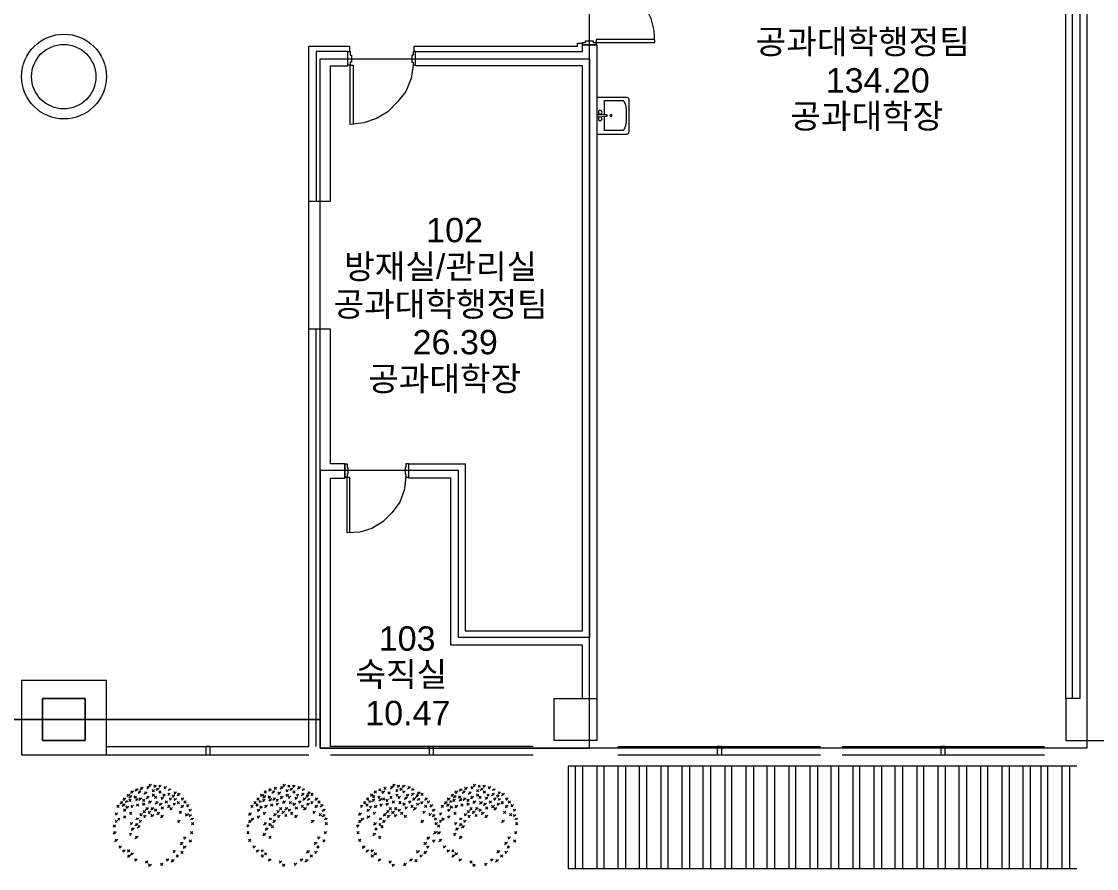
# Model space of a CAD drawing. Header units: millimetres. Extents: x -2246 to 101218, y 0 to 66109.
# Drawn here: x 75471 to 90605, y 14710 to 26635 of the extents above; entities that cross this region are included whole.
import ezdxf

# ---------------------------------------------------------------- set-up
doc = ezdxf.new("R2010")
doc.units = ezdxf.units.MM
doc.layers.add('PDF_문자', color=7, linetype='Continuous')
doc.layers.add('PDF_형상', color=7, linetype='Continuous')
doc.styles.add('PDF 맑은고딕', font='Arial.ttf')

msp = doc.modelspace()

# ---------------------------------------------------------------- linework, layer by layer
at = {"layer": 'PDF_형상', "lineweight": 5}
for points in [[(25061, 49219), (66868, 49219), (76242, 49219), (78572, 49219), (90467, 49219), (90467, 37514), (90467, 16404), (83466, 16404), (79674, 16404), (79674, 16807), (72471, 16807), (72471, 14805), (65269, 14805), (65269, 16807), (58066, 16807)], [(90171, 17103), (90171, 28109), (90372, 28109), (90372, 17103), (90171, 17103), (90171, 16510), (90775, 16510), (90775, 44113), (93867, 44113), (94175, 43817), (95022, 43817), (95022, 44262), (94471, 44262), (94471, 44812), (90775, 44812), (90775, 45713), (90372, 45713), (90171, 45713), (90171, 37610), (85065, 37610)], [(58066, 16807), (65269, 16807), (65269, 18809), (72471, 18809), (72471, 16807), (79674, 16807), (79674, 20313), (79674, 26107), (83466, 26107), (83466, 28511)], [(84387, 26382), (83561, 26382), (83561, 26340), (84387, 26340), (84377, 26509), (84335, 26679), (84260, 26827), (84154, 26965), (84027, 27081), (83890, 27166), (83731, 27230), (83561, 27261), (83731, 27293), (83890, 27346), (84027, 27441), (84154, 27558), (84260, 27696), (84335, 27844), (84377, 28003), (84387, 28172), (83561, 28172), (83561, 28140), (84387, 28140)], [(90266, 17103), (90266, 28109)], [(76666, 16426), (79515, 16426), (79515, 24105), (79515, 26287), (80087, 26287), (80087, 26213)], [(79515, 24105), (79716, 24105), (79822, 24105), (79822, 26011), (80066, 26011), (80066, 26213), (79621, 26213), (79621, 24105), (79716, 24105)], [(83371, 17103), (83371, 17856), (81517, 17856), (81517, 20207), (80924, 20207), (80924, 20408), (81718, 20408), (81718, 18057), (83371, 18057), (83371, 20408), (83371, 26011), (81019, 26011), (81019, 26213), (83371, 26213), (83371, 26308), (83572, 26308), (83572, 17103)], [(80998, 26213), (80998, 26287), (83297, 26287), (83297, 26329), (83371, 26329)], [(80987, 26022), (80956, 25831), (80882, 25651), (80765, 25503), (80627, 25365), (80468, 25270), (80288, 25206), (80098, 25185), (80098, 26022), (80140, 26022), (80140, 25185)], [(83678, 25323), (83678, 25524), (83943, 25524), (83953, 25514), (83974, 25461), (83985, 25397), (83985, 25312), (83985, 25228), (83974, 25164), (83953, 25111), (83943, 25101), (83678, 25101), (83678, 25302)], [(80024, 20408), (80024, 20207), (80024, 20408), (79822, 20408), (79822, 22304), (79716, 22304), (79515, 22304)], [(79621, 16426), (79621, 22304)], [(82672, 16426), (79822, 16426), (79822, 20207), (80024, 20207)], [(80882, 20218), (80860, 20037), (80797, 19868), (80691, 19720), (80564, 19593), (80405, 19497), (80235, 19444), (80055, 19434), (80055, 20218), (80087, 20218), (80087, 19434)], [(83868, 16426), (86718, 16426)], [(87025, 16426), (89874, 16426)], [(76666, 16309), (79515, 16309)], [(79822, 16309), (82672, 16309)], [(83868, 16309), (86718, 16309)], [(87025, 16309), (89874, 16309)], [(90330, 16150), (83169, 16150), (83169, 14710), (90330, 14710)], [(83265, 16150), (83265, 14710)], [(83371, 16150), (83371, 14710)], [(83572, 16150), (83572, 14710)], [(83667, 16150), (83667, 14710)], [(83868, 16150), (83868, 14710)], [(83974, 16150), (83974, 14710)], [(84165, 16150), (84165, 14710)], [(84271, 16150), (84271, 14710)], [(84472, 16150), (84472, 14710)], [(84568, 16150), (84568, 14710)], [(84769, 16150), (84769, 14710)], [(84875, 16150), (84875, 14710)], [(85065, 16150), (85065, 14710)], [(85171, 16150), (85171, 14710)], [(85373, 16150), (85373, 14710)], [(85468, 16150), (85468, 14710)], [(85669, 16150), (85669, 14710)], [(85775, 16150), (85775, 14710)], [(85966, 16150), (85966, 14710)], [(86072, 16150), (86072, 14710)], [(86273, 16150), (86273, 14710)], [(86368, 16150), (86368, 14710)], [(86569, 16150), (86569, 14710)], [(86675, 16150), (86675, 14710)], [(86866, 16150), (86866, 14710)], [(86972, 16150), (86972, 14710)], [(87173, 16150), (87173, 14710)], [(87269, 16150), (87269, 14710)], [(87470, 16150), (87470, 14710)], [(87576, 16150), (87576, 14710)], [(87766, 16150), (87766, 14710)], [(87872, 16150), (87872, 14710)], [(88074, 16150), (88074, 14710)], [(88169, 16150), (88169, 14710)], [(88370, 16150), (88370, 14710)], [(88476, 16150), (88476, 14710)], [(88667, 16150), (88667, 14710)], [(88773, 16150), (88773, 14710)], [(88974, 16150), (88974, 14710)], [(89069, 16150), (89069, 14710)], [(89270, 16150), (89270, 14710)], [(89376, 16150), (89376, 14710)], [(89567, 16150), (89567, 14710)], [(89673, 16150), (89673, 14710)], [(89821, 16150), (89821, 14710)], [(89917, 16150), (89917, 14710)], [(90118, 16150), (90118, 14710)], [(90224, 16150), (90224, 14710)], [(77238, 15832), (77270, 15864), (77301, 15896)], [(77291, 15864), (77270, 15896)], [(79113, 15832), (79155, 15864), (79187, 15896)], [(79176, 15864), (79155, 15896)], [(80691, 15864), (80733, 15896)], [(80723, 15864), (80701, 15896)], [(81803, 15832), (81835, 15864), (81867, 15896)], [(81856, 15864), (81835, 15896)], [(76952, 15726), (76994, 15758)], [(76984, 15726), (76962, 15758)], [(77005, 15769), (77047, 15801)], [(77037, 15769), (77015, 15801)], [(77068, 15801), (77111, 15832)], [(77100, 15801), (77079, 15832)], [(77111, 15769), (77153, 15801)], [(77142, 15769), (77121, 15801)], [(77142, 15822), (77185, 15854)], [(77174, 15822), (77153, 15854)], [(77195, 15758), (77238, 15790)], [(77227, 15758), (77206, 15790)], [(77259, 15832), (77238, 15864)], [(77312, 15790), (77344, 15822)], [(77344, 15790), (77312, 15822)], [(77312, 15726), (77344, 15758)], [(77376, 15695), (77344, 15726), (77312, 15758)], [(77333, 15854), (77365, 15885)], [(77365, 15854), (77333, 15885)], [(77365, 15811), (77407, 15843)], [(77397, 15811), (77376, 15843)], [(77407, 15854), (77439, 15885)], [(77428, 15854), (77407, 15885)], [(77407, 15769), (77439, 15801)], [(77439, 15769), (77407, 15801)], [(77460, 15726), (77492, 15758)], [(77492, 15726), (77460, 15758)], [(77481, 15832), (77513, 15864)], [(77503, 15832), (77481, 15864)], [(77534, 15811), (77577, 15832)], [(77534, 15737), (77566, 15769)], [(77556, 15737), (77534, 15769)], [(77566, 15811), (77545, 15832)], [(77598, 15716), (77630, 15748)], [(77619, 15716), (77598, 15748)], [(77619, 15758), (77651, 15790)], [(77640, 15758), (77619, 15790)], [(77661, 15737), (77704, 15769)], [(77693, 15737), (77672, 15769)], [(78837, 15726), (78880, 15758)], [(78869, 15726), (78837, 15758)], [(78890, 15769), (78922, 15801)], [(78922, 15769), (78890, 15801)], [(78954, 15801), (78986, 15832)], [(78986, 15801), (78954, 15832)], [(78996, 15769), (79038, 15801)], [(79028, 15769), (79007, 15801)], [(79028, 15822), (79060, 15854)], [(79060, 15822), (79028, 15854)], [(79081, 15758), (79123, 15790)], [(79113, 15758), (79081, 15790)], [(79144, 15832), (79123, 15864)], [(79197, 15790), (79229, 15822)], [(79219, 15790), (79197, 15822)], [(79197, 15726), (79229, 15758)], [(79219, 15726), (79197, 15758)], [(79219, 15854), (79250, 15885)], [(79250, 15854), (79219, 15885)], [(79250, 15811), (79293, 15843)], [(79282, 15811), (79261, 15843)], [(79293, 15854), (79324, 15885)], [(79314, 15854), (79293, 15885)], [(79293, 15769), (79324, 15801)], [(79324, 15769), (79293, 15801)], [(79346, 15726), (79377, 15758)], [(79367, 15726), (79346, 15758)], [(79356, 15832), (79399, 15864)], [(79388, 15832), (79367, 15864)], [(79409, 15737), (79452, 15769)], [(79420, 15811), (79462, 15832)], [(79441, 15737), (79420, 15769)], [(79452, 15811), (79430, 15832)], [(79473, 15716), (79515, 15748)], [(79505, 15716), (79483, 15748)], [(79494, 15758), (79536, 15790)], [(79526, 15758), (79505, 15790)], [(79547, 15737), (79579, 15769)], [(79579, 15737), (79547, 15769)], [(80384, 15726), (80415, 15758)], [(80415, 15726), (80384, 15758)], [(80437, 15769), (80468, 15801)], [(80468, 15769), (80437, 15801)], [(80500, 15801), (80532, 15832)], [(80532, 15801), (80500, 15832)], [(80543, 15769), (80585, 15801)], [(80574, 15769), (80543, 15801)], [(80574, 15822), (80606, 15854)], [(80606, 15822), (80574, 15854)], [(80627, 15758), (80659, 15790)], [(80659, 15758), (80627, 15790)], [(80659, 15832), (80701, 15864)], [(80691, 15832), (80670, 15864)], [(80744, 15790), (80776, 15822)], [(80765, 15790), (80744, 15822)], [(80744, 15726), (80776, 15758)], [(80765, 15726), (80744, 15758)], [(80765, 15854), (80797, 15885)], [(80786, 15854), (80765, 15885)], [(80797, 15811), (80829, 15843)], [(80829, 15811), (80797, 15843)], [(80829, 15854), (80871, 15885)], [(80860, 15854), (80839, 15885)], [(80839, 15769), (80871, 15801)], [(80860, 15769), (80839, 15801)], [(80892, 15726), (80924, 15758)], [(80913, 15726), (80892, 15758)], [(80903, 15832), (80945, 15864)], [(80934, 15832), (80913, 15864)], [(80956, 15737), (80998, 15769)], [(80966, 15811), (80998, 15832)], [(80998, 15811), (80966, 15832)], [(80987, 15737), (80966, 15769)], [(81019, 15716), (81062, 15748)], [(81051, 15716), (81030, 15748)], [(81040, 15758), (81083, 15790)], [(81072, 15758), (81051, 15790)], [(81093, 15737), (81125, 15769)], [(81125, 15737), (81093, 15769)], [(81517, 15726), (81559, 15758)], [(81549, 15726), (81528, 15758)], [(81570, 15769), (81612, 15801)], [(81602, 15769), (81570, 15801)], [(81634, 15801), (81676, 15832)], [(81665, 15801), (81644, 15832)], [(81676, 15769), (81718, 15801)], [(81708, 15769), (81687, 15801)], [(81708, 15822), (81750, 15854)], [(81739, 15822), (81708, 15854)], [(81761, 15758), (81803, 15790)], [(81792, 15758), (81771, 15790)], [(81824, 15832), (81803, 15864)], [(81877, 15790), (81909, 15822)], [(81909, 15790), (81877, 15822)], [(81877, 15726), (81909, 15758)], [(81941, 15695), (81909, 15726), (81877, 15758)], [(81898, 15854), (81930, 15885)], [(81930, 15854), (81898, 15885)], [(81930, 15811), (81972, 15843)], [(81962, 15811), (81941, 15843)], [(81972, 15854), (82004, 15885)], [(81994, 15854), (81972, 15885)], [(81972, 15769), (82004, 15801)], [(82004, 15769), (81972, 15801)], [(82025, 15726), (82057, 15758)], [(82057, 15726), (82025, 15758)], [(82047, 15832), (82078, 15864)], [(82068, 15832), (82047, 15864)], [(82089, 15737), (82131, 15769)], [(82100, 15811), (82142, 15832)], [(82121, 15737), (82100, 15769)], [(82131, 15811), (82110, 15832)], [(82163, 15716), (82195, 15748)], [(82184, 15716), (82163, 15748)], [(82184, 15758), (82216, 15790)], [(82206, 15758), (82184, 15790)], [(82227, 15737), (82269, 15769)], [(82258, 15737), (82237, 15769)], [(76814, 15568), (76846, 15599)], [(76846, 15568), (76814, 15599)], [(76856, 15621), (76899, 15652)], [(76888, 15621), (76867, 15652)], [(76888, 15589), (76931, 15621)], [(76899, 15674), (76941, 15705)], [(76920, 15589), (76899, 15621)], [(76931, 15674), (76909, 15705)], [(76931, 15642), (76973, 15663)], [(76962, 15642), (76941, 15663)], [(76941, 15557), (76984, 15589)], [(76973, 15557), (76941, 15589)], [(76984, 15705), (77026, 15737)], [(76984, 15652), (77015, 15684)], [(77015, 15652), (76984, 15684)], [(77015, 15705), (76994, 15737)], [(77015, 15568), (77047, 15599)], [(77037, 15568), (77015, 15599)], [(77058, 15705), (77090, 15726)], [(77090, 15705), (77058, 15726)], [(77079, 15663), (77111, 15695)], [(77100, 15663), (77079, 15695)], [(77090, 15589), (77121, 15621)], [(77121, 15589), (77090, 15621)], [(77121, 15674), (77164, 15705)], [(77153, 15674), (77132, 15705)], [(77174, 15652), (77206, 15684)], [(77206, 15652), (77174, 15684)], [(77174, 15599), (77206, 15631)], [(77206, 15599), (77174, 15631)], [(77227, 15695), (77270, 15726)], [(77259, 15695), (77238, 15726)], [(77259, 15631), (77301, 15663)], [(77291, 15631), (77270, 15663)], [(77344, 15695), (77376, 15726)], [(77354, 15621), (77397, 15652)], [(77386, 15621), (77365, 15652)], [(77407, 15599), (77450, 15631)], [(77439, 15599), (77418, 15631)], [(77439, 15684), (77471, 15716)], [(77460, 15684), (77439, 15716)], [(77492, 15631), (77524, 15663)], [(77524, 15631), (77492, 15663)], [(77524, 15568), (77566, 15599)], [(77556, 15568), (77534, 15599)], [(77556, 15674), (77587, 15705)], [(77577, 15674), (77556, 15705)], [(77609, 15599), (77640, 15631)], [(77630, 15599), (77609, 15631)], [(77619, 15674), (77651, 15695)], [(77640, 15674), (77619, 15695)], [(77661, 15621), (77693, 15652)], [(77693, 15621), (77661, 15652)], [(77714, 15568), (77757, 15599)], [(77725, 15674), (77757, 15705)], [(77746, 15674), (77725, 15705)], [(77746, 15568), (77725, 15599)], [(77757, 15631), (77789, 15663)], [(77789, 15631), (77757, 15663)], [(77799, 15578), (77831, 15610)], [(77820, 15578), (77799, 15610)], [(78700, 15568), (78731, 15599)], [(78731, 15568), (78700, 15599)], [(78805, 15589), (78774, 15621), (78742, 15652)], [(78742, 15621), (78774, 15652)], [(78774, 15589), (78805, 15621)], [(78784, 15674), (78816, 15705)], [(78816, 15674), (78784, 15705)], [(78816, 15642), (78848, 15663)], [(78848, 15642), (78816, 15663)], [(78827, 15557), (78858, 15589)], [(78858, 15557), (78827, 15589)], [(78869, 15705), (78911, 15737)], [(78869, 15652), (78901, 15684)], [(78890, 15652), (78869, 15684)], [(78901, 15705), (78880, 15737)], [(78890, 15568), (78933, 15599)], [(78922, 15568), (78901, 15599)], [(78943, 15705), (78975, 15726)], [(78975, 15705), (78943, 15726)], [(78954, 15663), (78996, 15695)], [(78986, 15663), (78964, 15695)], [(78975, 15589), (79007, 15621)], [(79007, 15589), (78975, 15621)], [(79007, 15674), (79049, 15705)], [(79038, 15674), (79017, 15705)], [(79060, 15652), (79091, 15684)], [(79081, 15652), (79060, 15684)], [(79060, 15599), (79091, 15631)], [(79081, 15599), (79060, 15631)], [(79113, 15695), (79155, 15726)], [(79144, 15695), (79123, 15726)], [(79144, 15631), (79187, 15663)], [(79176, 15631), (79155, 15663)], [(79229, 15695), (79261, 15726)], [(79250, 15695), (79229, 15726)], [(79240, 15621), (79271, 15652)], [(79271, 15621), (79240, 15652)], [(79293, 15599), (79335, 15631)], [(79324, 15599), (79293, 15631)], [(79324, 15684), (79356, 15716)], [(79346, 15684), (79324, 15716)], [(79377, 15631), (79409, 15663)], [(79399, 15631), (79377, 15663)], [(79409, 15568), (79441, 15599)], [(79441, 15568), (79409, 15599)], [(79430, 15674), (79473, 15705)], [(79462, 15674), (79441, 15705)], [(79483, 15599), (79526, 15631)], [(79494, 15674), (79536, 15695)], [(79515, 15599), (79494, 15631)], [(79526, 15674), (79505, 15695)], [(79547, 15621), (79579, 15652)], [(79568, 15621), (79547, 15652)], [(79600, 15674), (79642, 15705)], [(79600, 15568), (79642, 15599)], [(79632, 15674), (79610, 15705)], [(79632, 15568), (79610, 15599)], [(79642, 15631), (79674, 15663)], [(79674, 15631), (79642, 15663)], [(79674, 15578), (79716, 15610)], [(79706, 15578), (79685, 15610)], [(80246, 15568), (80278, 15599)], [(80267, 15568), (80246, 15599)], [(80352, 15589), (80320, 15621), (80288, 15652)], [(80288, 15621), (80320, 15652)], [(80320, 15589), (80352, 15621)], [(80331, 15674), (80362, 15705)], [(80362, 15674), (80331, 15705)], [(80362, 15642), (80394, 15663)], [(80394, 15642), (80362, 15663)], [(80373, 15557), (80405, 15589)], [(80394, 15557), (80373, 15589)], [(80405, 15652), (80447, 15684)], [(80415, 15705), (80447, 15737)], [(80447, 15705), (80415, 15737)], [(80437, 15652), (80415, 15684)], [(80437, 15568), (80479, 15599)], [(80468, 15568), (80437, 15599)], [(80490, 15705), (80521, 15726)], [(80511, 15705), (80490, 15726)], [(80500, 15663), (80543, 15695)], [(80532, 15663), (80511, 15695)], [(80521, 15589), (80553, 15621)], [(80543, 15589), (80521, 15621)], [(80553, 15674), (80585, 15705)], [(80585, 15674), (80553, 15705)], [(80606, 15652), (80638, 15684)], [(80627, 15652), (80606, 15684)], [(80606, 15599), (80638, 15631)], [(80627, 15599), (80606, 15631)], [(80659, 15695), (80691, 15726)], [(80691, 15695), (80659, 15726)], [(80691, 15631), (80723, 15663)], [(80723, 15631), (80691, 15663)], [(80776, 15695), (80807, 15726)], [(80797, 15695), (80776, 15726)], [(80786, 15621), (80818, 15652)], [(80818, 15621), (80786, 15652)], [(80839, 15599), (80871, 15631)], [(80871, 15599), (80839, 15631)], [(80860, 15684), (80903, 15716)], [(80892, 15684), (80871, 15716)], [(80924, 15631), (80956, 15663)], [(80945, 15631), (80924, 15663)], [(80956, 15568), (80987, 15599)], [(80987, 15568), (80956, 15599)], [(80977, 15674), (81019, 15705)], [(81009, 15674), (80987, 15705)], [(81030, 15599), (81072, 15631)], [(81062, 15599), (81030, 15631)], [(81040, 15674), (81083, 15695)], [(81072, 15674), (81051, 15695)], [(81093, 15621), (81125, 15652)], [(81115, 15621), (81093, 15652)], [(81146, 15674), (81189, 15705)], [(81146, 15568), (81178, 15599)], [(81178, 15568), (81146, 15599)], [(81178, 15674), (81157, 15705)], [(81189, 15631), (81220, 15663)], [(81210, 15631), (81189, 15663)], [(81220, 15578), (81263, 15610)], [(81252, 15578), (81231, 15610)], [(81379, 15568), (81411, 15599)], [(81411, 15568), (81379, 15599)], [(81422, 15621), (81464, 15652)], [(81453, 15621), (81432, 15652)], [(81453, 15589), (81496, 15621)], [(81464, 15674), (81506, 15705)], [(81496, 15674), (81464, 15705)], [(81485, 15589), (81464, 15621)], [(81496, 15642), (81538, 15663)], [(81528, 15642), (81506, 15663)], [(81506, 15557), (81538, 15589)], [(81538, 15557), (81506, 15589)], [(81549, 15705), (81591, 15737)], [(81549, 15652), (81581, 15684)], [(81570, 15652), (81549, 15684)], [(81581, 15705), (81559, 15737)], [(81570, 15568), (81612, 15599)], [(81602, 15568), (81581, 15599)], [(81623, 15705), (81655, 15726)], [(81655, 15705), (81623, 15726)], [(81634, 15663), (81676, 15695)], [(81665, 15663), (81644, 15695)], [(81655, 15589), (81687, 15621)], [(81687, 15589), (81655, 15621)], [(81687, 15674), (81729, 15705)], [(81718, 15674), (81697, 15705)], [(81739, 15652), (81771, 15684)], [(81771, 15652), (81739, 15684)], [(81739, 15599), (81771, 15631)], [(81771, 15599), (81739, 15631)], [(81792, 15695), (81835, 15726)], [(81824, 15695), (81803, 15726)], [(81824, 15631), (81867, 15663)], [(81856, 15631), (81835, 15663)], [(81909, 15695), (81941, 15726)], [(81920, 15621), (81962, 15652)], [(81951, 15621), (81920, 15652)], [(81972, 15599), (82015, 15631)], [(82004, 15599), (81983, 15631)], [(82004, 15684), (82036, 15716)], [(82025, 15684), (82004, 15716)], [(82057, 15631), (82089, 15663)], [(82089, 15631), (82057, 15663)], [(82089, 15568), (82131, 15599)], [(82121, 15568), (82089, 15599)], [(82121, 15674), (82153, 15705)], [(82142, 15674), (82121, 15705)], [(82163, 15599), (82206, 15631)], [(82195, 15599), (82174, 15631)], [(82184, 15674), (82216, 15695)], [(82206, 15674), (82184, 15695)], [(82227, 15621), (82258, 15652)], [(82258, 15621), (82227, 15652)], [(82280, 15568), (82322, 15599)], [(82290, 15674), (82322, 15705)], [(82311, 15674), (82290, 15705)], [(82311, 15568), (82290, 15599)], [(82322, 15631), (82354, 15663)], [(82354, 15631), (82322, 15663)], [(82364, 15578), (82396, 15610)], [(82386, 15578), (82364, 15610)], [(76793, 15462), (76825, 15493)], [(76814, 15462), (76793, 15493)], [(76909, 15515), (76941, 15546)], [(76941, 15515), (76909, 15546)], [(76909, 15419), (76941, 15451)], [(76941, 15419), (76909, 15451)], [(76994, 15472), (77026, 15504)], [(77026, 15472), (76994, 15504)], [(77142, 15451), (77174, 15483)], [(77164, 15451), (77142, 15483)], [(77185, 15493), (77217, 15525)], [(77217, 15493), (77185, 15525)], [(77195, 15430), (77227, 15462)], [(77217, 15430), (77195, 15462)], [(77217, 15536), (77259, 15568)], [(77248, 15536), (77227, 15568)], [(77259, 15483), (77291, 15515)], [(77280, 15483), (77259, 15515)], [(77291, 15536), (77333, 15568)], [(77291, 15440), (77333, 15472)], [(77323, 15440), (77291, 15472)], [(77323, 15536), (77301, 15568)], [(77344, 15515), (77376, 15546)], [(77376, 15515), (77344, 15546)], [(77376, 15472), (77418, 15504)], [(77407, 15472), (77386, 15504)], [(77428, 15430), (77471, 15462)], [(77439, 15546), (77471, 15578)], [(77471, 15546), (77439, 15578)], [(77460, 15430), (77439, 15462)], [(77566, 15536), (77598, 15568)], [(77587, 15536), (77566, 15568)], [(77693, 15483), (77725, 15515)], [(77725, 15483), (77693, 15515)], [(77778, 15451), (77820, 15483)], [(77810, 15451), (77778, 15483)], [(77831, 15515), (77863, 15546)], [(77852, 15515), (77831, 15546)], [(77831, 15440), (77863, 15472)], [(77852, 15440), (77831, 15472)], [(78668, 15462), (78710, 15493)], [(78700, 15462), (78678, 15493)], [(78795, 15515), (78827, 15546)], [(78816, 15515), (78795, 15546)], [(78795, 15419), (78827, 15451)], [(78816, 15419), (78795, 15451)], [(78880, 15472), (78911, 15504)], [(78901, 15472), (78880, 15504)], [(79017, 15451), (79060, 15483)], [(79049, 15451), (79028, 15483)], [(79070, 15493), (79102, 15525)], [(79091, 15493), (79070, 15525)], [(79081, 15430), (79113, 15462)], [(79102, 15430), (79081, 15462)], [(79102, 15536), (79134, 15568)], [(79134, 15536), (79102, 15568)], [(79134, 15483), (79176, 15515)], [(79166, 15483), (79144, 15515)], [(79176, 15536), (79219, 15568)], [(79176, 15440), (79208, 15472)], [(79208, 15440), (79176, 15472)], [(79208, 15536), (79187, 15568)], [(79229, 15515), (79261, 15546)], [(79250, 15515), (79229, 15546)], [(79261, 15472), (79293, 15504)], [(79293, 15472), (79261, 15504)], [(79314, 15430), (79356, 15462)], [(79324, 15546), (79356, 15578)], [(79356, 15546), (79324, 15578)], [(79346, 15430), (79324, 15462)], [(79441, 15536), (79483, 15568)], [(79473, 15536), (79452, 15568)], [(79579, 15483), (79610, 15515)], [(79600, 15483), (79579, 15515)], [(79663, 15451), (79695, 15483)], [(79695, 15451), (79663, 15483)], [(79706, 15515), (79748, 15546)], [(79706, 15440), (79748, 15472)], [(79738, 15515), (79716, 15546)], [(79738, 15440), (79716, 15472)], [(80214, 15462), (80257, 15493)], [(80246, 15462), (80225, 15493)], [(80331, 15515), (80373, 15546)], [(80331, 15419), (80373, 15451)], [(80362, 15515), (80341, 15546)], [(80362, 15419), (80341, 15451)], [(80426, 15472), (80458, 15504)], [(80447, 15472), (80426, 15504)], [(80564, 15451), (80606, 15483)], [(80596, 15451), (80574, 15483)], [(80606, 15493), (80648, 15525)], [(80638, 15493), (80617, 15525)], [(80617, 15430), (80659, 15462)], [(80648, 15430), (80627, 15462)], [(80648, 15536), (80680, 15568)], [(80680, 15536), (80648, 15568)], [(80680, 15483), (80723, 15515)], [(80712, 15483), (80680, 15515)], [(80723, 15536), (80754, 15568)], [(80754, 15536), (80723, 15568)], [(80723, 15440), (80754, 15472)], [(80744, 15440), (80723, 15472)], [(80776, 15515), (80807, 15546)], [(80797, 15515), (80776, 15546)], [(80807, 15472), (80839, 15504)], [(80839, 15472), (80807, 15504)], [(80860, 15430), (80892, 15462)], [(80892, 15430), (80860, 15462)], [(80871, 15546), (80903, 15578)], [(80892, 15546), (80871, 15578)], [(80987, 15536), (81030, 15568)], [(81019, 15536), (80998, 15568)], [(81125, 15483), (81157, 15515)], [(81146, 15483), (81125, 15515)], [(81210, 15451), (81242, 15483)], [(81231, 15451), (81210, 15483)], [(81252, 15515), (81295, 15546)], [(81252, 15440), (81295, 15472)], [(81284, 15515), (81263, 15546)], [(81284, 15440), (81263, 15472)], [(81358, 15462), (81390, 15493)], [(81379, 15462), (81358, 15493)], [(81475, 15515), (81506, 15546)], [(81496, 15515), (81475, 15546)], [(81475, 15419), (81506, 15451)], [(81496, 15419), (81475, 15451)], [(81559, 15472), (81591, 15504)], [(81591, 15472), (81559, 15504)], [(81708, 15451), (81739, 15483)], [(81729, 15451), (81708, 15483)], [(81750, 15493), (81782, 15525)], [(81771, 15493), (81750, 15525)], [(81761, 15430), (81792, 15462)], [(81782, 15430), (81761, 15462)], [(81782, 15536), (81814, 15568)], [(81814, 15536), (81782, 15568)], [(81814, 15483), (81856, 15515)], [(81845, 15483), (81824, 15515)], [(81856, 15536), (81898, 15568)], [(81856, 15440), (81888, 15472)], [(81888, 15440), (81856, 15472)], [(81888, 15536), (81867, 15568)], [(81909, 15515), (81941, 15546)], [(81941, 15515), (81909, 15546)], [(81941, 15472), (81983, 15504)], [(81972, 15472), (81951, 15504)], [(81994, 15430), (82036, 15462)], [(82004, 15546), (82036, 15578)], [(82036, 15546), (82004, 15578)], [(82025, 15430), (82004, 15462)], [(82121, 15536), (82163, 15568)], [(82153, 15536), (82131, 15568)], [(82258, 15483), (82290, 15515)], [(82290, 15483), (82258, 15515)], [(82343, 15451), (82375, 15483)], [(82375, 15451), (82343, 15483)], [(82396, 15515), (82428, 15546)], [(82417, 15515), (82396, 15546)], [(82396, 15440), (82428, 15472)], [(82417, 15440), (82396, 15472)], [(76761, 15292), (76793, 15324)], [(76793, 15292), (76761, 15324)], [(76793, 15356), (76825, 15388), (76856, 15419)], [(76814, 15356), (76793, 15388)], [(76856, 15388), (76825, 15419)], [(77005, 15324), (77037, 15356)], [(77026, 15324), (77005, 15356)], [(77068, 15313), (77111, 15345)], [(77079, 15398), (77121, 15419)], [(77100, 15313), (77079, 15345)], [(77111, 15398), (77090, 15419)], [(77100, 15282), (77142, 15313)], [(77132, 15282), (77111, 15313)], [(77132, 15356), (77164, 15388)], [(77153, 15356), (77132, 15388)], [(77672, 15356), (77704, 15388)], [(77693, 15356), (77672, 15388)], [(77852, 15398), (77895, 15419)], [(77884, 15398), (77863, 15419)], [(77863, 15324), (77895, 15356)], [(77895, 15324), (77863, 15356)], [(78647, 15292), (78678, 15324)], [(78668, 15292), (78647, 15324)], [(78668, 15356), (78710, 15388), (78742, 15419)], [(78700, 15356), (78678, 15388)], [(78731, 15388), (78710, 15419)], [(78880, 15324), (78922, 15356)], [(78911, 15324), (78890, 15356)], [(79017, 15282), (78986, 15313), (78954, 15345)], [(78954, 15313), (78986, 15345)], [(78964, 15398), (78996, 15419)], [(78996, 15398), (78964, 15419)], [(78986, 15282), (79017, 15313)], [(79007, 15356), (79049, 15388)], [(79038, 15356), (79017, 15388)], [(79547, 15356), (79589, 15388)], [(79579, 15356), (79557, 15388)], [(79738, 15398), (79780, 15419)], [(79769, 15398), (79748, 15419)], [(79748, 15324), (79780, 15356)], [(79780, 15324), (79748, 15356)], [(80193, 15292), (80225, 15324)], [(80214, 15292), (80193, 15324)], [(80214, 15356), (80257, 15388), (80288, 15419)], [(80246, 15356), (80225, 15388)], [(80278, 15388), (80257, 15419)], [(80426, 15324), (80468, 15356)], [(80458, 15324), (80437, 15356)], [(80564, 15282), (80532, 15313), (80500, 15345)], [(80500, 15313), (80532, 15345)], [(80511, 15398), (80543, 15419)], [(80543, 15398), (80511, 15419)], [(80532, 15282), (80564, 15313)], [(80553, 15356), (80596, 15388)], [(80585, 15356), (80564, 15388)], [(81093, 15356), (81136, 15388)], [(81125, 15356), (81104, 15388)], [(81284, 15398), (81316, 15419)], [(81316, 15398), (81284, 15419)], [(81295, 15324), (81326, 15356)], [(81316, 15324), (81295, 15356)], [(81326, 15292), (81358, 15324)], [(81358, 15292), (81326, 15324)], [(81358, 15356), (81390, 15388), (81422, 15419)], [(81379, 15356), (81358, 15388)], [(81422, 15388), (81390, 15419)], [(81570, 15324), (81602, 15356)], [(81591, 15324), (81570, 15356)], [(81634, 15313), (81676, 15345)], [(81644, 15398), (81676, 15419)], [(81676, 15398), (81644, 15419)], [(81665, 15313), (81644, 15345)], [(81665, 15282), (81708, 15313)], [(81697, 15282), (81676, 15313)], [(81697, 15356), (81729, 15388)], [(81718, 15356), (81697, 15388)], [(82227, 15356), (82269, 15388)], [(82258, 15356), (82237, 15388)], [(82417, 15398), (82460, 15419)], [(82449, 15398), (82428, 15419)], [(82428, 15324), (82460, 15356)], [(82460, 15324), (82428, 15356)], [(76761, 15197), (76804, 15229)], [(76793, 15197), (76772, 15229)], [(76994, 15176), (77026, 15207)], [(77015, 15176), (76994, 15207)], [(77015, 15250), (77058, 15282)], [(77047, 15250), (77026, 15282)], [(77068, 15133), (77111, 15165)], [(77100, 15133), (77079, 15165)], [(77757, 15123), (77789, 15155)], [(77778, 15123), (77757, 15155)], [(77852, 15197), (77884, 15229)], [(77884, 15197), (77852, 15229)], [(78647, 15197), (78678, 15229)], [(78678, 15197), (78647, 15229)], [(78869, 15176), (78911, 15207)], [(78901, 15176), (78880, 15207)], [(78901, 15250), (78943, 15282)], [(78933, 15250), (78911, 15282)], [(78954, 15133), (78986, 15165)], [(78986, 15133), (78954, 15165)], [(79642, 15123), (79674, 15155)], [(79663, 15123), (79642, 15155)], [(79738, 15197), (79769, 15229)], [(79759, 15197), (79738, 15229)], [(80193, 15197), (80225, 15229)], [(80225, 15197), (80193, 15229)], [(80415, 15176), (80458, 15207)], [(80447, 15176), (80426, 15207)], [(80447, 15250), (80479, 15282)], [(80479, 15250), (80447, 15282)], [(80500, 15133), (80532, 15165)], [(80532, 15133), (80500, 15165)], [(81178, 15123), (81220, 15155)], [(81210, 15123), (81189, 15155)], [(81273, 15197), (81316, 15229)], [(81305, 15197), (81284, 15229)], [(81326, 15197), (81369, 15229)], [(81358, 15197), (81326, 15229)], [(81559, 15176), (81591, 15207)], [(81581, 15176), (81559, 15207)], [(81581, 15250), (81623, 15282)], [(81612, 15250), (81591, 15282)], [(81634, 15133), (81676, 15165)], [(81665, 15133), (81644, 15165)], [(82322, 15123), (82354, 15155)], [(82343, 15123), (82322, 15155)], [(82417, 15197), (82449, 15229)], [(82439, 15197), (82417, 15229)], [(76782, 15091), (76825, 15123)], [(76814, 15091), (76793, 15123)], [(76846, 14996), (76878, 15027)], [(76867, 14996), (76846, 15027)], [(77704, 15049), (77746, 15080)], [(77736, 15049), (77714, 15080)], [(77746, 14996), (77789, 15027)], [(77778, 14996), (77746, 15027)], [(77831, 15080), (77863, 15112)], [(77863, 15080), (77831, 15112)], [(78668, 15091), (78700, 15123)], [(78700, 15091), (78668, 15123)], [(78731, 14996), (78763, 15027)], [(78752, 14996), (78731, 15027)], [(79589, 15049), (79632, 15080)], [(79621, 15049), (79600, 15080)], [(79632, 14996), (79663, 15027)], [(79663, 14996), (79632, 15027)], [(79716, 15080), (79748, 15112)], [(79738, 15080), (79716, 15112)], [(80214, 15091), (80246, 15123)], [(80246, 15091), (80214, 15123)], [(80267, 14996), (80310, 15027)], [(80299, 14996), (80278, 15027)], [(81136, 15049), (81178, 15080)], [(81167, 15049), (81136, 15080)], [(81178, 14996), (81210, 15027)], [(81199, 14996), (81178, 15027)], [(81263, 15080), (81295, 15112)], [(81284, 15080), (81263, 15112)], [(81348, 15091), (81390, 15123)], [(81379, 15091), (81358, 15123)], [(81411, 14996), (81443, 15027)], [(81432, 14996), (81411, 15027)], [(82269, 15049), (82311, 15080)], [(82301, 15049), (82280, 15080)], [(82311, 14996), (82343, 15027)], [(82343, 14996), (82311, 15027)], [(82396, 15080), (82428, 15112)], [(82428, 15080), (82396, 15112)], [(76899, 14943), (76931, 14974)], [(76920, 14943), (76899, 14974)], [(76962, 14943), (76994, 14974)], [(76994, 14943), (76962, 14974)], [(76962, 14869), (77005, 14900), (77047, 14932)], [(76994, 14869), (76973, 14900)], [(77037, 14900), (77015, 14932)], [(77068, 14816), (77100, 14847)], [(77090, 14816), (77068, 14847)], [(77513, 14816), (77545, 14847)], [(77534, 14816), (77513, 14847)], [(77577, 14805), (77619, 14837)], [(77609, 14805), (77587, 14837)], [(77609, 14932), (77640, 14964)], [(77630, 14932), (77609, 14964)], [(77651, 14869), (77683, 14900)], [(77683, 14869), (77651, 14900)], [(77714, 14921), (77746, 14953)], [(77746, 14921), (77714, 14953)], [(78774, 14943), (78816, 14974)], [(78805, 14943), (78784, 14974)], [(78848, 14943), (78880, 14974)], [(78869, 14943), (78848, 14974)], [(78848, 14869), (78880, 14900)], [(78880, 14869), (78848, 14900)], [(78890, 14900), (78922, 14932)], [(78922, 14900), (78890, 14932)], [(78943, 14816), (78986, 14847)], [(78975, 14816), (78954, 14847)], [(79399, 14816), (79430, 14847)], [(79420, 14816), (79399, 14847)], [(79462, 14805), (79505, 14837)], [(79494, 14805), (79473, 14837)], [(79483, 14932), (79526, 14964)], [(79515, 14932), (79494, 14964)], [(79536, 14869), (79568, 14900)], [(79568, 14869), (79536, 14900)], [(79600, 14921), (79632, 14953)], [(79621, 14921), (79600, 14953)], [(80320, 14943), (80362, 14974)], [(80352, 14943), (80331, 14974)], [(80394, 14943), (80426, 14974)], [(80415, 14943), (80394, 14974)], [(80394, 14869), (80426, 14900)], [(80426, 14869), (80394, 14900)], [(80437, 14900), (80468, 14932)], [(80468, 14900), (80437, 14932)], [(80490, 14816), (80532, 14847)], [(80521, 14816), (80500, 14847)], [(80934, 14816), (80977, 14847)], [(80966, 14816), (80945, 14847)], [(81009, 14805), (81040, 14837)], [(81040, 14805), (81009, 14837)], [(81030, 14932), (81072, 14964)], [(81062, 14932), (81030, 14964)], [(81083, 14869), (81115, 14900)], [(81104, 14869), (81083, 14900)], [(81136, 14921), (81178, 14953)], [(81167, 14921), (81146, 14953)], [(81464, 14943), (81496, 14974)], [(81485, 14943), (81464, 14974)], [(81528, 14943), (81559, 14974)], [(81559, 14943), (81528, 14974)], [(81528, 14869), (81570, 14900), (81612, 14932)], [(81559, 14869), (81538, 14900)], [(81602, 14900), (81570, 14932)], [(81634, 14816), (81665, 14847)], [(81655, 14816), (81634, 14847)], [(82078, 14816), (82110, 14847)], [(82100, 14816), (82078, 14847)], [(82142, 14805), (82184, 14837)], [(82174, 14805), (82153, 14837)], [(82163, 14932), (82206, 14964)], [(82195, 14932), (82174, 14964)], [(82216, 14869), (82248, 14900)], [(82248, 14869), (82216, 14900)], [(82280, 14921), (82311, 14953)], [(82301, 14921), (82280, 14953)], [(77217, 14784), (77248, 14816)], [(77248, 14784), (77217, 14816)], [(77259, 14741), (77301, 14773)], [(77291, 14741), (77259, 14773)], [(77428, 14752), (77460, 14784)], [(77460, 14752), (77428, 14784)], [(79102, 14784), (79134, 14816)], [(79123, 14784), (79102, 14816)], [(79144, 14741), (79176, 14773)], [(79176, 14741), (79144, 14773)], [(79314, 14752), (79346, 14784)], [(79335, 14752), (79314, 14784)], [(80648, 14784), (80680, 14816)], [(80670, 14784), (80648, 14816)], [(80691, 14741), (80723, 14773)], [(80712, 14741), (80691, 14773)], [(80850, 14752), (80892, 14784)], [(80882, 14752), (80860, 14784)], [(81782, 14784), (81814, 14816)], [(81814, 14784), (81782, 14816)], [(81824, 14741), (81856, 14773)], [(81856, 14741), (81824, 14773)], [(81994, 14752), (82025, 14784)], [(82015, 14752), (81994, 14784)]]:
    msp.add_lwpolyline(points, dxfattribs=at)
for points in [[(84970, 37514), (90467, 37514), (90467, 16404), (83466, 16404), (83466, 28511), (84970, 28511)], [(83561, 26308), (83371, 26308), (83371, 26340), (83413, 26340), (83413, 26361), (83519, 26361), (83519, 26340), (83561, 26340)], [(80066, 26022), (80066, 26213), (80098, 26213), (80098, 26160), (80119, 26160), (80119, 26064), (80098, 26064), (80098, 26022)], [(81019, 26022), (81019, 26213), (80987, 26213), (80987, 26160), (80966, 26160), (80966, 26064), (80987, 26064), (80987, 26022)], [(79674, 26107), (83466, 26107), (83466, 17961), (81623, 17961), (81623, 20313), (79674, 20313)], [(83996, 25567), (83572, 25567), (83572, 25048), (83996, 25048), (84017, 25058), (84027, 25090), (84027, 25535), (84017, 25556)], [(83582, 25323), (83572, 25323), (83572, 25312), (83572, 25302), (83582, 25291), (83710, 25302), (83720, 25312), (83710, 25312), (83710, 25323)], [(83646, 25355), (83635, 25376), (83614, 25387), (83593, 25376), (83593, 25355), (83593, 25334), (83614, 25334), (83635, 25334)], [(83646, 25259), (83635, 25281), (83614, 25291), (83593, 25281), (83593, 25259), (83593, 25249), (83614, 25238), (83635, 25249)], [(83784, 25312), (83784, 25323), (83773, 25323), (83763, 25323), (83752, 25312), (83763, 25302), (83773, 25291), (83784, 25302)], [(81623, 20313), (79674, 20313), (79674, 16404), (83466, 16404), (83466, 17961), (81623, 17961)], [(80024, 20218), (80024, 20408), (80055, 20408), (80055, 20355), (80066, 20355), (80066, 20260), (80055, 20260), (80055, 20218)], [(80924, 20218), (80924, 20408), (80882, 20408), (80882, 20355), (80871, 20355), (80871, 20260), (80882, 20260), (80882, 20218)], [(75469, 17358), (75469, 16309), (76666, 16309), (76666, 17358)], [(75766, 17103), (75766, 16510), (76369, 16510), (76369, 17103)], [(75766, 17103), (76369, 17103), (76369, 16510), (75766, 16510)], [(82968, 17103), (83572, 17103), (83572, 16510), (82968, 16510)], [(78064, 16309), (78128, 16309), (78128, 16426), (78064, 16426)], [(81210, 16309), (81273, 16309), (81273, 16426), (81210, 16426)], [(85267, 16309), (85330, 16309), (85330, 16426), (85267, 16426)], [(88413, 16309), (88476, 16309), (88476, 16426), (88413, 16426)]]:
    msp.add_lwpolyline(points, close=True, dxfattribs=at)
for centre, radius in [((76069, 25860), 597), ((76065, 25858), 453)]:
    msp.add_circle(centre, radius, dxfattribs=at)

# ---------------------------------------------------------------- texts
at = {"layer": 'PDF_문자', "char_height": 343.2, "attachment_point": 4, "style": 'PDF 맑은고딕'}
for s, insert in [('공과대학행정팀', (85807, 26333)), ('134.20', (86792, 25804)), ('공과대학장', (86294, 25285)), ('102', (81168, 23696)), ('방재실/관리실', (80013, 23166)), ('공과대학행정팀', (79864, 22637)), ('26.39', (80977, 22118)), ('공과대학장', (80352, 21588)), ('103', (80500, 17945)), ('숙직실', (80172, 17425)), ('10.47', (80310, 16896))]:
    msp.add_mtext(s, dxfattribs=dict(at, insert=insert))

doc.saveas('drawing.dxf')
